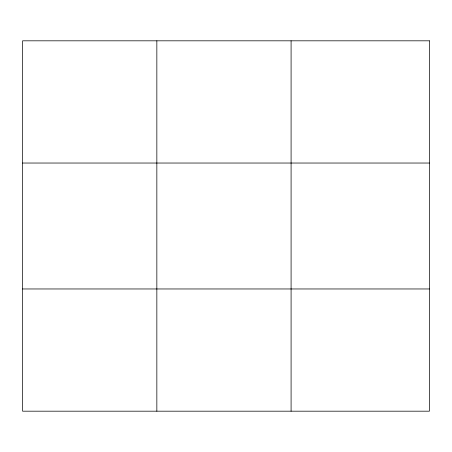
<?xml version="1.0" encoding="UTF-8"?>
<svg xmlns="http://www.w3.org/2000/svg" width="452" height="452" viewBox="0 0 452 452"><rect width="100%" height="100%" fill="white"/><g stroke="black" fill="none" stroke-linecap="round" stroke-linejoin="round"><path stroke-width="0.68" d="M156.844 411.184L156.844 40.816M291.088 411.184L291.088 40.816M22.6 163.036L429.4 163.036M22.6 288.964L429.4 288.964M429.4 40.816L22.6 40.816L22.6 411.184L429.4 411.184L429.4 40.816"/></g></svg>
